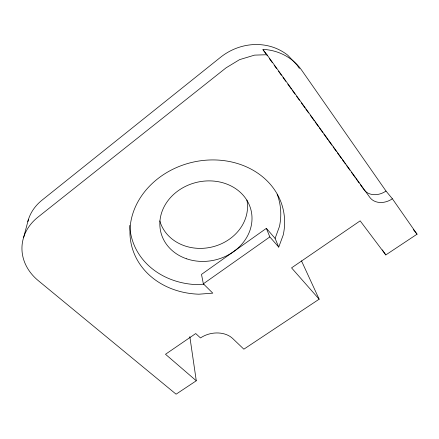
<?xml version="1.0" encoding="UTF-8"?>
<svg xmlns="http://www.w3.org/2000/svg" width="439" height="439" viewBox="0 0 439 439"><rect width="100%" height="100%" fill="white"/><g stroke="black" fill="none" stroke-linecap="round" stroke-linejoin="round"><path stroke-width="0.66" d="M23.618 237.444L28.365 219.687M275.105 238.404L266.363 228.351L201.496 274.408L203.35 283.808L212.789 293.148L198.905 294.196A77.928 66.476 -13.5 0 1 130.646 222.831A77.928 66.476 -13.5 0 1 219.862 160.202A77.928 66.476 -13.5 0 1 283.226 235.002L278.738 247.108L275.105 238.404L279.451 226.491A76.062 65.438 -13.5 0 0 277.152 194.159M203.35 283.808L269.831 236.923L266.363 228.351M196.282 380.778L176.088 394.184L38.253 280.614A53.805 44.361 4 0 1 37.924 217.173L226.052 67.847L239.562 59.644L254.582 55.122L266.939 54.732L369.803 197.358A17.823 14.207 -34.4 0 0 392.384 198.779L417.05 234.19L385.804 254.933L360.167 220.855L291.556 267.878L319.148 299.195L243.854 349.186L232.736 338.546A22.954 17.264 -12 0 0 200.491 337.948L195.717 333.558L165.498 354.268L196.282 380.778L189.824 336.631M203.954 284.148L197.166 284.648A76.062 65.438 -13.5 0 1 129.779 225.388M267.362 55.791L262.956 49.678L265.864 49.591A56.406 51.862 -37.2 0 1 301.752 70.3L386.007 191.053L392.384 198.779M269.831 236.923L278.738 247.108M413.258 229.52L417.05 234.19M262.956 49.678L266.939 54.732M269.365 58.568L272.169 62.453M274.172 65.23L276.575 68.561M278.578 71.337L281.388 75.223M282.99 77.445L285.794 81.33M287.797 84.107L291.403 89.106M292.204 90.215L295.008 94.105M296.61 96.328L299.414 100.213M301.417 102.989L305.023 107.989M305.824 109.097L308.628 112.982M310.236 115.205L314.242 120.758M315.043 121.866L318.648 126.866M319.449 127.974L322.654 132.419M323.856 134.087L327.862 139.635M328.663 140.749L331.868 145.188M333.069 146.856L336.274 151.296M337.481 152.964L341.487 158.517M342.288 159.626L345.493 164.071M346.695 165.733L349.899 170.178M351.502 172.401L355.107 177.394M355.908 178.508L359.113 182.948M360.315 184.616L363.92 189.615A17.39 13.993 -34.9 0 0 386.007 191.053M299.409 68.462L297.06 65.098L287.748 55.204A54.979 50.814 -38.3 0 0 220.488 57.333L42.034 200.157A51.248 42.962 4.9 0 0 27.816 221.64M382.342 249.895L385.804 254.933M301.489 260.865L319.148 299.195M246.916 200.08A44.816 38.978 -13.5 0 1 212.075 246.981A44.816 38.978 -13.5 0 1 159.801 220.899M186.74 258.845A46.424 39.889 -13.5 0 0 251.81 214.605A46.424 39.889 -13.5 0 0 179.222 190.016A46.424 39.889 -13.5 0 0 186.74 258.845"/></g></svg>
